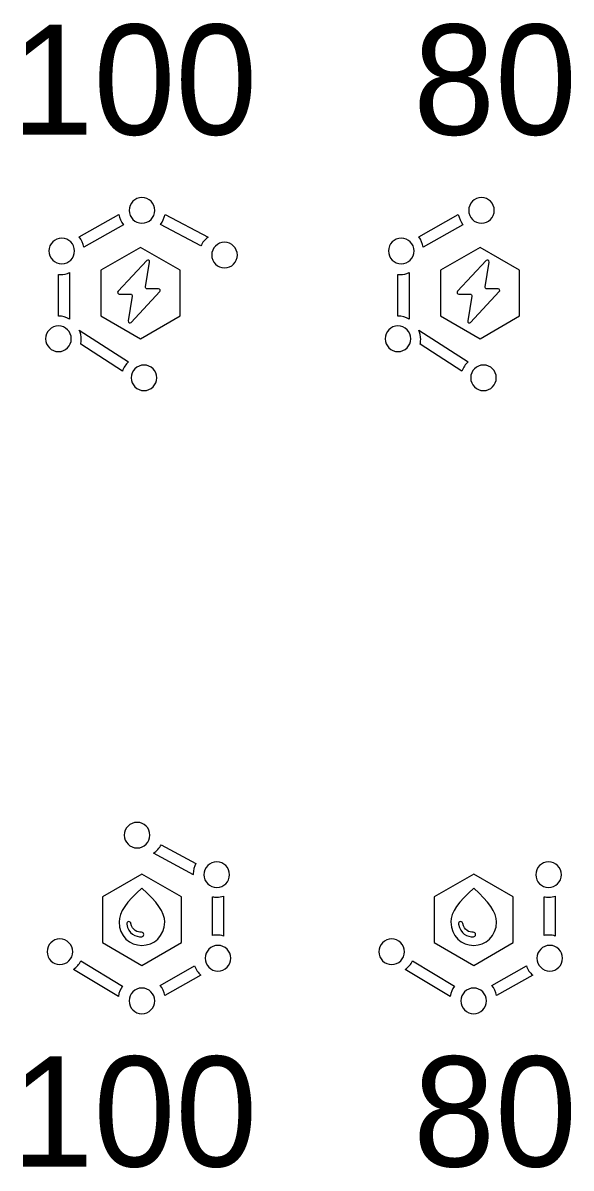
# Model space of a CAD drawing. Header units: millimetres. Extents: x -366 to 289, y -244 to 75.
# Drawn here: x -250.9 to -226.2, y -243.6 to -192.1 of the extents above; entities that cross this region are included whole.
import ezdxf

# ---------------------------------------------------------------- set-up
doc = ezdxf.new("R2010")
doc.units = ezdxf.units.MM
doc.header["$MEASUREMENT"] = 0
doc.layers.add('_U+56FE_U+5C42 1', color=7, linetype='Continuous')

# ---------------------------------------------------------------- blocks, each defined once
blk = doc.blocks.new('block 59')
at = {"layer": '_U+56FE_U+5C42 1', "lineweight": 0}
blk.add_lwpolyline([(-245.571, -230.378), (-247.35, -231.405), (-247.35, -233.461), (-245.571, -234.488), (-243.792, -233.461), (-243.792, -231.405), (-245.571, -230.378)], dxfattribs=at)
for points, knots in [([(-245.571, -233.589), (-246.11, -233.589), (-246.598, -233.176), (-246.598, -232.536), (-246.598, -232.11), (-246.256, -231.605), (-245.571, -231.02), (-244.887, -231.605), (-244.544, -232.11), (-244.544, -232.536), (-244.544, -233.176), (-245.032, -233.589), (-245.571, -233.589)], [0, 0, 0, 0, 1, 1, 1, 2, 2, 2, 3, 3, 3, 4, 4, 4, 4]), ([(-245.486, -233.1), (-245.486, -233.155), (-245.527, -233.2), (-245.579, -233.203), (-245.856, -233.221), (-246.18, -233.053), (-246.255, -232.638), (-246.259, -232.608), (-246.251, -232.578), (-246.233, -232.555), (-246.214, -232.532), (-246.187, -232.519), (-246.158, -232.519), (-246.11, -232.519), (-246.071, -232.555), (-246.062, -232.604), (-246.008, -232.908), (-245.765, -233.012), (-245.588, -232.997), (-245.532, -232.994), (-245.486, -233.041), (-245.486, -233.1)], [0, 0, 0, 0, 1, 1, 1, 2, 2, 2, 3, 3, 3, 4, 4, 4, 5, 5, 5, 6, 6, 6, 7, 7, 7, 7])]:
    blk.add_open_spline(points, degree=3, knots=knots, dxfattribs=at)
blk = doc.blocks.new('block 60')
at = {"layer": '_U+56FE_U+5C42 1', "lineweight": 0}
blk.add_lwpolyline([(-245.571, -230.378), (-247.35, -231.405), (-247.35, -233.461), (-245.571, -234.488), (-243.792, -233.461), (-243.792, -231.405), (-245.571, -230.378)], dxfattribs=at)
for points, knots in [([(-245.571, -233.589), (-246.11, -233.589), (-246.598, -233.176), (-246.598, -232.536), (-246.598, -232.11), (-246.256, -231.605), (-245.571, -231.02), (-244.887, -231.605), (-244.544, -232.11), (-244.544, -232.536), (-244.544, -233.176), (-245.032, -233.589), (-245.571, -233.589)], [0, 0, 0, 0, 1, 1, 1, 2, 2, 2, 3, 3, 3, 4, 4, 4, 4]), ([(-245.486, -233.1), (-245.486, -233.155), (-245.527, -233.2), (-245.579, -233.203), (-245.856, -233.221), (-246.18, -233.053), (-246.255, -232.638), (-246.259, -232.608), (-246.251, -232.578), (-246.233, -232.555), (-246.214, -232.532), (-246.187, -232.519), (-246.158, -232.519), (-246.11, -232.519), (-246.071, -232.555), (-246.062, -232.604), (-246.008, -232.908), (-245.765, -233.012), (-245.588, -232.997), (-245.532, -232.994), (-245.486, -233.041), (-245.486, -233.1)], [0, 0, 0, 0, 1, 1, 1, 2, 2, 2, 3, 3, 3, 4, 4, 4, 5, 5, 5, 6, 6, 6, 7, 7, 7, 7])]:
    blk.add_open_spline(points, degree=3, knots=knots, dxfattribs=at)
blk = doc.blocks.new('block 58')
at = {"layer": '_U+56FE_U+5C42 1'}
for name in ['block 59', 'block 60']:
    blk.add_blockref(name, (0, 0), dxfattribs=at)
blk = doc.blocks.new('block 57')
at = {"layer": '_U+56FE_U+5C42 1'}
blk.add_blockref('block 58', (0, 0), dxfattribs=at)
blk = doc.blocks.new('block 62')
at = {"layer": '_U+56FE_U+5C42 1', "lineweight": 0}
blk.add_open_spline([(-245.486, -233.1), (-245.486, -233.155), (-245.527, -233.2), (-245.579, -233.203), (-245.856, -233.221), (-246.18, -233.053), (-246.255, -232.638), (-246.259, -232.608), (-246.251, -232.578), (-246.233, -232.555), (-246.214, -232.532), (-246.187, -232.519), (-246.158, -232.519), (-246.11, -232.519), (-246.071, -232.555), (-246.062, -232.604), (-246.008, -232.908), (-245.765, -233.012), (-245.588, -232.997), (-245.532, -232.994), (-245.486, -233.041), (-245.486, -233.1)], degree=3, knots=[0, 0, 0, 0, 1, 1, 1, 2, 2, 2, 3, 3, 3, 4, 4, 4, 5, 5, 5, 6, 6, 6, 7, 7, 7, 7], dxfattribs=at)
blk = doc.blocks.new('block 61')
at = {"layer": '_U+56FE_U+5C42 1', "lineweight": 0}
blk.add_open_spline([(-245.486, -233.1), (-245.486, -233.155), (-245.527, -233.2), (-245.579, -233.203), (-245.856, -233.221), (-246.18, -233.053), (-246.255, -232.638), (-246.259, -232.608), (-246.251, -232.578), (-246.233, -232.555), (-246.214, -232.532), (-246.187, -232.519), (-246.158, -232.519), (-246.11, -232.519), (-246.071, -232.555), (-246.062, -232.604), (-246.008, -232.908), (-245.765, -233.012), (-245.588, -232.997), (-245.532, -232.994), (-245.486, -233.041), (-245.486, -233.1)], degree=3, knots=[0, 0, 0, 0, 1, 1, 1, 2, 2, 2, 3, 3, 3, 4, 4, 4, 5, 5, 5, 6, 6, 6, 7, 7, 7, 7], dxfattribs=at)
at = {"layer": '_U+56FE_U+5C42 1'}
blk.add_blockref('block 62', (0, 0), dxfattribs=at)
blk = doc.blocks.new('block 56')
at = {"layer": '_U+56FE_U+5C42 1'}
for name in ['block 57', 'block 61']:
    blk.add_blockref(name, (0, 0), dxfattribs=at)
blk = doc.blocks.new('block 66')
at = {"layer": '_U+56FE_U+5C42 1', "lineweight": 0}
blk.add_lwpolyline([(-230.631, -230.378), (-232.41, -231.405), (-232.41, -233.461), (-230.631, -234.488), (-228.852, -233.461), (-228.852, -231.405), (-230.631, -230.378)], dxfattribs=at)
for points, knots in [([(-230.631, -233.589), (-231.17, -233.589), (-231.658, -233.176), (-231.658, -232.536), (-231.658, -232.11), (-231.315, -231.605), (-230.631, -231.02), (-229.947, -231.605), (-229.603, -232.11), (-229.603, -232.536), (-229.603, -233.176), (-230.091, -233.589), (-230.631, -233.589)], [0, 0, 0, 0, 1, 1, 1, 2, 2, 2, 3, 3, 3, 4, 4, 4, 4]), ([(-230.545, -233.1), (-230.545, -233.155), (-230.587, -233.2), (-230.639, -233.203), (-230.916, -233.221), (-231.24, -233.053), (-231.315, -232.638), (-231.319, -232.608), (-231.311, -232.578), (-231.293, -232.555), (-231.274, -232.532), (-231.247, -232.519), (-231.218, -232.519), (-231.17, -232.519), (-231.131, -232.555), (-231.122, -232.604), (-231.068, -232.908), (-230.825, -233.012), (-230.648, -232.997), (-230.592, -232.994), (-230.545, -233.041), (-230.545, -233.1)], [0, 0, 0, 0, 1, 1, 1, 2, 2, 2, 3, 3, 3, 4, 4, 4, 5, 5, 5, 6, 6, 6, 7, 7, 7, 7])]:
    blk.add_open_spline(points, degree=3, knots=knots, dxfattribs=at)
blk = doc.blocks.new('block 67')
at = {"layer": '_U+56FE_U+5C42 1', "lineweight": 0}
blk.add_lwpolyline([(-230.631, -230.378), (-232.41, -231.405), (-232.41, -233.461), (-230.631, -234.488), (-228.852, -233.461), (-228.852, -231.405), (-230.631, -230.378)], dxfattribs=at)
for points, knots in [([(-230.631, -233.589), (-231.17, -233.589), (-231.658, -233.176), (-231.658, -232.536), (-231.658, -232.11), (-231.315, -231.605), (-230.631, -231.02), (-229.947, -231.605), (-229.603, -232.11), (-229.603, -232.536), (-229.603, -233.176), (-230.091, -233.589), (-230.631, -233.589)], [0, 0, 0, 0, 1, 1, 1, 2, 2, 2, 3, 3, 3, 4, 4, 4, 4]), ([(-230.545, -233.1), (-230.545, -233.155), (-230.587, -233.2), (-230.639, -233.203), (-230.916, -233.221), (-231.24, -233.053), (-231.315, -232.638), (-231.319, -232.608), (-231.311, -232.578), (-231.293, -232.555), (-231.274, -232.532), (-231.247, -232.519), (-231.218, -232.519), (-231.17, -232.519), (-231.131, -232.555), (-231.122, -232.604), (-231.068, -232.908), (-230.825, -233.012), (-230.648, -232.997), (-230.592, -232.994), (-230.545, -233.041), (-230.545, -233.1)], [0, 0, 0, 0, 1, 1, 1, 2, 2, 2, 3, 3, 3, 4, 4, 4, 5, 5, 5, 6, 6, 6, 7, 7, 7, 7])]:
    blk.add_open_spline(points, degree=3, knots=knots, dxfattribs=at)
blk = doc.blocks.new('block 65')
at = {"layer": '_U+56FE_U+5C42 1'}
for name in ['block 66', 'block 67']:
    blk.add_blockref(name, (0, 0), dxfattribs=at)
blk = doc.blocks.new('block 64')
at = {"layer": '_U+56FE_U+5C42 1'}
blk.add_blockref('block 65', (0, 0), dxfattribs=at)
blk = doc.blocks.new('block 69')
at = {"layer": '_U+56FE_U+5C42 1', "lineweight": 0}
blk.add_open_spline([(-230.545, -233.1), (-230.545, -233.155), (-230.587, -233.2), (-230.639, -233.203), (-230.916, -233.221), (-231.24, -233.053), (-231.315, -232.638), (-231.319, -232.608), (-231.311, -232.578), (-231.293, -232.555), (-231.274, -232.532), (-231.247, -232.519), (-231.218, -232.519), (-231.17, -232.519), (-231.131, -232.555), (-231.122, -232.604), (-231.068, -232.908), (-230.825, -233.012), (-230.648, -232.997), (-230.592, -232.994), (-230.545, -233.041), (-230.545, -233.1)], degree=3, knots=[0, 0, 0, 0, 1, 1, 1, 2, 2, 2, 3, 3, 3, 4, 4, 4, 5, 5, 5, 6, 6, 6, 7, 7, 7, 7], dxfattribs=at)
blk = doc.blocks.new('block 68')
at = {"layer": '_U+56FE_U+5C42 1', "lineweight": 0}
blk.add_open_spline([(-230.545, -233.1), (-230.545, -233.155), (-230.587, -233.2), (-230.639, -233.203), (-230.916, -233.221), (-231.24, -233.053), (-231.315, -232.638), (-231.319, -232.608), (-231.311, -232.578), (-231.293, -232.555), (-231.274, -232.532), (-231.247, -232.519), (-231.218, -232.519), (-231.17, -232.519), (-231.131, -232.555), (-231.122, -232.604), (-231.068, -232.908), (-230.825, -233.012), (-230.648, -232.997), (-230.592, -232.994), (-230.545, -233.041), (-230.545, -233.1)], degree=3, knots=[0, 0, 0, 0, 1, 1, 1, 2, 2, 2, 3, 3, 3, 4, 4, 4, 5, 5, 5, 6, 6, 6, 7, 7, 7, 7], dxfattribs=at)
at = {"layer": '_U+56FE_U+5C42 1'}
blk.add_blockref('block 69', (0, 0), dxfattribs=at)
blk = doc.blocks.new('block 63')
at = {"layer": '_U+56FE_U+5C42 1'}
for name in ['block 64', 'block 68']:
    blk.add_blockref(name, (0, 0), dxfattribs=at)
blk = doc.blocks.new('block 101')
at = {"layer": '_U+56FE_U+5C42 1', "lineweight": 0}
blk.add_lwpolyline([(-245.634, -202.186), (-247.413, -203.214), (-247.413, -205.269), (-245.634, -206.296), (-243.854, -205.269), (-243.854, -203.214), (-245.634, -202.186)], dxfattribs=at)
blk.add_open_spline([(-244.766, -204.175), (-244.766, -204.175), (-246.055, -205.556), (-246.055, -205.556), (-246.106, -205.611), (-246.196, -205.566), (-246.184, -205.493), (-246.184, -205.493), (-246.002, -204.374), (-246.002, -204.374), (-245.994, -204.329), (-246.029, -204.287), (-246.076, -204.287), (-246.076, -204.287), (-246.588, -204.287), (-246.588, -204.287), (-246.653, -204.287), (-246.687, -204.208), (-246.642, -204.16), (-246.642, -204.16), (-245.353, -202.779), (-245.353, -202.779), (-245.303, -202.725), (-245.212, -202.769), (-245.225, -202.842), (-245.225, -202.842), (-245.407, -203.961), (-245.407, -203.961), (-245.415, -204.006), (-245.379, -204.048), (-245.333, -204.048), (-245.333, -204.048), (-244.821, -204.048), (-244.821, -204.048), (-244.755, -204.048), (-244.721, -204.127), (-244.766, -204.175)], degree=3, knots=[0, 0, 0, 0, 1, 1, 1, 2, 2, 2, 3, 3, 3, 4, 4, 4, 5, 5, 5, 6, 6, 6, 7, 7, 7, 8, 8, 8, 9, 9, 9, 10, 10, 10, 11, 11, 11, 12, 12, 12, 12], dxfattribs=at)
blk = doc.blocks.new('block 103')
at = {"layer": '_U+56FE_U+5C42 1', "lineweight": 0}
blk.add_lwpolyline([(-245.634, -202.186), (-247.413, -203.214), (-247.413, -205.269), (-245.634, -206.296), (-243.854, -205.269), (-243.854, -203.214), (-245.634, -202.186)], dxfattribs=at)
blk.add_open_spline([(-244.766, -204.175), (-244.766, -204.175), (-246.055, -205.556), (-246.055, -205.556), (-246.106, -205.611), (-246.196, -205.566), (-246.184, -205.493), (-246.184, -205.493), (-246.002, -204.374), (-246.002, -204.374), (-245.994, -204.329), (-246.029, -204.287), (-246.076, -204.287), (-246.076, -204.287), (-246.588, -204.287), (-246.588, -204.287), (-246.653, -204.287), (-246.687, -204.208), (-246.642, -204.16), (-246.642, -204.16), (-245.353, -202.779), (-245.353, -202.779), (-245.303, -202.725), (-245.212, -202.769), (-245.225, -202.842), (-245.225, -202.842), (-245.407, -203.961), (-245.407, -203.961), (-245.415, -204.006), (-245.379, -204.048), (-245.333, -204.048), (-245.333, -204.048), (-244.821, -204.048), (-244.821, -204.048), (-244.755, -204.048), (-244.721, -204.127), (-244.766, -204.175)], degree=3, knots=[0, 0, 0, 0, 1, 1, 1, 2, 2, 2, 3, 3, 3, 4, 4, 4, 5, 5, 5, 6, 6, 6, 7, 7, 7, 8, 8, 8, 9, 9, 9, 10, 10, 10, 11, 11, 11, 12, 12, 12, 12], dxfattribs=at)
blk = doc.blocks.new('block 102')
at = {"layer": '_U+56FE_U+5C42 1'}
blk.add_blockref('block 103', (0, 0), dxfattribs=at)
blk = doc.blocks.new('block 100')
at = {"layer": '_U+56FE_U+5C42 1'}
for name in ['block 101', 'block 102']:
    blk.add_blockref(name, (0, 0), dxfattribs=at)
blk = doc.blocks.new('block 99')
at = {"layer": '_U+56FE_U+5C42 1'}
blk.add_blockref('block 100', (0, 0), dxfattribs=at)
blk = doc.blocks.new('block 98')
at = {"layer": '_U+56FE_U+5C42 1'}
blk.add_blockref('block 99', (0, 0), dxfattribs=at)
blk = doc.blocks.new('block 107')
at = {"layer": '_U+56FE_U+5C42 1', "lineweight": 0}
blk.add_lwpolyline([(-230.346, -202.186), (-232.125, -203.214), (-232.125, -205.269), (-230.346, -206.296), (-228.566, -205.269), (-228.566, -203.214), (-230.346, -202.186)], dxfattribs=at)
blk.add_open_spline([(-229.478, -204.175), (-229.478, -204.175), (-230.767, -205.556), (-230.767, -205.556), (-230.818, -205.611), (-230.908, -205.566), (-230.896, -205.493), (-230.896, -205.493), (-230.714, -204.374), (-230.714, -204.374), (-230.707, -204.329), (-230.742, -204.287), (-230.788, -204.287), (-230.788, -204.287), (-231.3, -204.287), (-231.3, -204.287), (-231.366, -204.287), (-231.399, -204.208), (-231.355, -204.16), (-231.355, -204.16), (-230.066, -202.779), (-230.066, -202.779), (-230.015, -202.725), (-229.925, -202.769), (-229.937, -202.842), (-229.937, -202.842), (-230.119, -203.961), (-230.119, -203.961), (-230.127, -204.006), (-230.092, -204.048), (-230.045, -204.048), (-230.045, -204.048), (-229.533, -204.048), (-229.533, -204.048), (-229.468, -204.048), (-229.433, -204.127), (-229.478, -204.175)], degree=3, knots=[0, 0, 0, 0, 1, 1, 1, 2, 2, 2, 3, 3, 3, 4, 4, 4, 5, 5, 5, 6, 6, 6, 7, 7, 7, 8, 8, 8, 9, 9, 9, 10, 10, 10, 11, 11, 11, 12, 12, 12, 12], dxfattribs=at)
blk = doc.blocks.new('block 109')
at = {"layer": '_U+56FE_U+5C42 1', "lineweight": 0}
blk.add_lwpolyline([(-230.346, -202.186), (-232.125, -203.214), (-232.125, -205.269), (-230.346, -206.296), (-228.566, -205.269), (-228.566, -203.214), (-230.346, -202.186)], dxfattribs=at)
blk.add_open_spline([(-229.478, -204.175), (-229.478, -204.175), (-230.767, -205.556), (-230.767, -205.556), (-230.818, -205.611), (-230.908, -205.566), (-230.896, -205.493), (-230.896, -205.493), (-230.714, -204.374), (-230.714, -204.374), (-230.707, -204.329), (-230.742, -204.287), (-230.788, -204.287), (-230.788, -204.287), (-231.3, -204.287), (-231.3, -204.287), (-231.366, -204.287), (-231.399, -204.208), (-231.355, -204.16), (-231.355, -204.16), (-230.066, -202.779), (-230.066, -202.779), (-230.015, -202.725), (-229.925, -202.769), (-229.937, -202.842), (-229.937, -202.842), (-230.119, -203.961), (-230.119, -203.961), (-230.127, -204.006), (-230.092, -204.048), (-230.045, -204.048), (-230.045, -204.048), (-229.533, -204.048), (-229.533, -204.048), (-229.468, -204.048), (-229.433, -204.127), (-229.478, -204.175)], degree=3, knots=[0, 0, 0, 0, 1, 1, 1, 2, 2, 2, 3, 3, 3, 4, 4, 4, 5, 5, 5, 6, 6, 6, 7, 7, 7, 8, 8, 8, 9, 9, 9, 10, 10, 10, 11, 11, 11, 12, 12, 12, 12], dxfattribs=at)
blk = doc.blocks.new('block 108')
at = {"layer": '_U+56FE_U+5C42 1'}
blk.add_blockref('block 109', (0, 0), dxfattribs=at)
blk = doc.blocks.new('block 106')
at = {"layer": '_U+56FE_U+5C42 1'}
for name in ['block 107', 'block 108']:
    blk.add_blockref(name, (0, 0), dxfattribs=at)
blk = doc.blocks.new('block 105')
at = {"layer": '_U+56FE_U+5C42 1'}
blk.add_blockref('block 106', (0, 0), dxfattribs=at)
blk = doc.blocks.new('block 104')
at = {"layer": '_U+56FE_U+5C42 1'}
blk.add_blockref('block 105', (0, 0), dxfattribs=at)

msp = doc.modelspace()

# ---------------------------------------------------------------- linework, layer by layer
at = {"layer": '_U+56FE_U+5C42 1', "lineweight": 0}
for points, knots in [([(-245.567, -199.942), (-245.249, -199.942), (-244.991, -200.2), (-244.991, -200.519), (-244.991, -200.837), (-245.249, -201.095), (-245.567, -201.095), (-245.886, -201.095), (-246.144, -200.837), (-246.144, -200.519), (-246.144, -200.2), (-245.886, -199.942), (-245.567, -199.942)], [0, 0, 0, 0, 1, 1, 1, 2, 2, 2, 3, 3, 3, 4, 4, 4, 4]), ([(-230.28, -199.942), (-229.961, -199.942), (-229.703, -200.2), (-229.703, -200.519), (-229.703, -200.837), (-229.961, -201.095), (-230.28, -201.095), (-230.598, -201.095), (-230.856, -200.837), (-230.856, -200.519), (-230.856, -200.2), (-230.598, -199.942), (-230.28, -199.942)], [0, 0, 0, 0, 1, 1, 1, 2, 2, 2, 3, 3, 3, 4, 4, 4, 4]), ([(-246.611, -200.705), (-246.611, -200.705), (-248.389, -201.714), (-248.389, -201.714), (-248.287, -201.848), (-248.216, -202.007), (-248.192, -202.179), (-248.192, -202.179), (-246.403, -201.163), (-246.403, -201.163), (-246.505, -201.033), (-246.579, -200.874), (-246.611, -200.705)], [0, 0, 0, 0, 1, 1, 1, 2, 2, 2, 3, 3, 3, 4, 4, 4, 4]), ([(-244.53, -200.698), (-244.561, -200.867), (-244.632, -201.026), (-244.734, -201.156), (-244.734, -201.156), (-242.921, -202.119), (-242.921, -202.119), (-242.843, -201.961), (-242.731, -201.827), (-242.593, -201.724), (-242.593, -201.724), (-244.53, -200.698), (-244.53, -200.698)], [0, 0, 0, 0, 1, 1, 1, 2, 2, 2, 3, 3, 3, 4, 4, 4, 4]), ([(-231.323, -200.705), (-231.323, -200.705), (-233.101, -201.714), (-233.101, -201.714), (-232.999, -201.848), (-232.929, -202.007), (-232.904, -202.179), (-232.904, -202.179), (-231.115, -201.163), (-231.115, -201.163), (-231.218, -201.033), (-231.292, -200.874), (-231.323, -200.705)], [0, 0, 0, 0, 1, 1, 1, 2, 2, 2, 3, 3, 3, 4, 4, 4, 4]), ([(-249.179, -201.768), (-248.861, -201.768), (-248.603, -202.026), (-248.603, -202.344), (-248.603, -202.662), (-248.861, -202.92), (-249.179, -202.92), (-249.497, -202.92), (-249.755, -202.662), (-249.755, -202.344), (-249.755, -202.026), (-249.497, -201.768), (-249.179, -201.768)], [0, 0, 0, 0, 1, 1, 1, 2, 2, 2, 3, 3, 3, 4, 4, 4, 4]), ([(-241.849, -201.952), (-241.531, -201.952), (-241.273, -202.21), (-241.273, -202.529), (-241.273, -202.847), (-241.531, -203.105), (-241.849, -203.105), (-242.168, -203.105), (-242.426, -202.847), (-242.426, -202.529), (-242.426, -202.21), (-242.168, -201.952), (-241.849, -201.952)], [0, 0, 0, 0, 1, 1, 1, 2, 2, 2, 3, 3, 3, 4, 4, 4, 4]), ([(-233.892, -201.768), (-233.573, -201.768), (-233.315, -202.026), (-233.315, -202.344), (-233.315, -202.662), (-233.573, -202.92), (-233.892, -202.92), (-234.21, -202.92), (-234.468, -202.662), (-234.468, -202.344), (-234.468, -202.026), (-234.21, -201.768), (-233.892, -201.768)], [0, 0, 0, 0, 1, 1, 1, 2, 2, 2, 3, 3, 3, 4, 4, 4, 4]), ([(-249.236, -203.403), (-249.267, -203.403), (-249.296, -203.403), (-249.327, -203.396), (-249.327, -203.396), (-249.327, -205.273), (-249.327, -205.273), (-249.148, -205.277), (-248.978, -205.33), (-248.83, -205.414), (-248.83, -205.414), (-248.83, -203.319), (-248.83, -203.319), (-248.954, -203.375), (-249.091, -203.403), (-249.236, -203.403)], [0, 0, 0, 0, 1, 1, 1, 2, 2, 2, 3, 3, 3, 4, 4, 4, 5, 5, 5, 5]), ([(-233.948, -203.403), (-233.98, -203.403), (-234.008, -203.403), (-234.04, -203.396), (-234.04, -203.396), (-234.04, -205.273), (-234.04, -205.273), (-233.86, -205.277), (-233.69, -205.33), (-233.542, -205.414), (-233.542, -205.414), (-233.542, -203.319), (-233.542, -203.319), (-233.666, -203.375), (-233.803, -203.403), (-233.948, -203.403)], [0, 0, 0, 0, 1, 1, 1, 2, 2, 2, 3, 3, 3, 4, 4, 4, 5, 5, 5, 5]), ([(-249.327, -205.72), (-249.009, -205.72), (-248.751, -205.978), (-248.751, -206.296), (-248.751, -206.615), (-249.009, -206.873), (-249.327, -206.873), (-249.646, -206.873), (-249.904, -206.615), (-249.904, -206.296), (-249.904, -205.978), (-249.646, -205.72), (-249.327, -205.72)], [0, 0, 0, 0, 1, 1, 1, 2, 2, 2, 3, 3, 3, 4, 4, 4, 4]), ([(-248.393, -205.905), (-248.336, -206.035), (-248.304, -206.176), (-248.304, -206.328), (-248.304, -206.402), (-248.311, -206.473), (-248.326, -206.543), (-248.326, -206.543), (-246.445, -207.746), (-246.445, -207.746), (-246.389, -207.587), (-246.294, -207.446), (-246.17, -207.333), (-246.17, -207.333), (-248.393, -205.905), (-248.393, -205.905)], [0, 0, 0, 0, 1, 1, 1, 2, 2, 2, 3, 3, 3, 4, 4, 4, 5, 5, 5, 5]), ([(-234.04, -205.72), (-233.722, -205.72), (-233.464, -205.978), (-233.464, -206.296), (-233.464, -206.615), (-233.722, -206.873), (-234.04, -206.873), (-234.358, -206.873), (-234.616, -206.615), (-234.616, -206.296), (-234.616, -205.978), (-234.358, -205.72), (-234.04, -205.72)], [0, 0, 0, 0, 1, 1, 1, 2, 2, 2, 3, 3, 3, 4, 4, 4, 4]), ([(-233.105, -205.905), (-233.048, -206.035), (-233.017, -206.176), (-233.017, -206.328), (-233.017, -206.402), (-233.024, -206.473), (-233.038, -206.543), (-233.038, -206.543), (-231.158, -207.746), (-231.158, -207.746), (-231.101, -207.587), (-231.006, -207.446), (-230.882, -207.333), (-230.882, -207.333), (-233.105, -205.905), (-233.105, -205.905)], [0, 0, 0, 0, 1, 1, 1, 2, 2, 2, 3, 3, 3, 4, 4, 4, 5, 5, 5, 5]), ([(-245.476, -207.476), (-245.157, -207.476), (-244.899, -207.734), (-244.899, -208.052), (-244.899, -208.371), (-245.157, -208.629), (-245.476, -208.629), (-245.794, -208.629), (-246.052, -208.371), (-246.052, -208.052), (-246.052, -207.734), (-245.794, -207.476), (-245.476, -207.476)], [0, 0, 0, 0, 1, 1, 1, 2, 2, 2, 3, 3, 3, 4, 4, 4, 4]), ([(-230.188, -207.476), (-229.87, -207.476), (-229.612, -207.734), (-229.612, -208.052), (-229.612, -208.371), (-229.87, -208.629), (-230.188, -208.629), (-230.506, -208.629), (-230.764, -208.371), (-230.764, -208.052), (-230.764, -207.734), (-230.506, -207.476), (-230.188, -207.476)], [0, 0, 0, 0, 1, 1, 1, 2, 2, 2, 3, 3, 3, 4, 4, 4, 4]), ([(-245.787, -228.053), (-245.468, -228.053), (-245.21, -228.311), (-245.21, -228.629), (-245.21, -228.947), (-245.468, -229.206), (-245.787, -229.206), (-246.105, -229.206), (-246.363, -228.947), (-246.363, -228.629), (-246.363, -228.311), (-246.105, -228.053), (-245.787, -228.053)], [0, 0, 0, 0, 1, 1, 1, 2, 2, 2, 3, 3, 3, 4, 4, 4, 4]), ([(-243.14, -229.905), (-243.14, -229.905), (-244.699, -229.058), (-244.699, -229.058), (-244.781, -229.213), (-244.9, -229.344), (-245.049, -229.439), (-245.049, -229.439), (-243.253, -230.409), (-243.253, -230.409), (-243.257, -230.398), (-243.257, -230.388), (-243.257, -230.377), (-243.257, -230.208), (-243.214, -230.046), (-243.14, -229.905)], [0, 0, 0, 0, 1, 1, 1, 2, 2, 2, 3, 3, 3, 4, 4, 4, 5, 5, 5, 5]), ([(-242.199, -229.833), (-241.881, -229.833), (-241.623, -230.091), (-241.623, -230.409), (-241.623, -230.727), (-241.881, -230.985), (-242.199, -230.985), (-242.517, -230.985), (-242.775, -230.727), (-242.775, -230.409), (-242.775, -230.091), (-242.517, -229.833), (-242.199, -229.833)], [0, 0, 0, 0, 1, 1, 1, 2, 2, 2, 3, 3, 3, 4, 4, 4, 4]), ([(-227.259, -229.833), (-226.941, -229.833), (-226.683, -230.091), (-226.683, -230.409), (-226.683, -230.727), (-226.941, -230.985), (-227.259, -230.985), (-227.577, -230.985), (-227.835, -230.727), (-227.835, -230.409), (-227.835, -230.091), (-227.577, -229.833), (-227.259, -229.833)], [0, 0, 0, 0, 1, 1, 1, 2, 2, 2, 3, 3, 3, 4, 4, 4, 4]), ([(-242.198, -231.418), (-242.265, -231.418), (-242.332, -231.411), (-242.396, -231.4), (-242.396, -231.4), (-242.396, -233.143), (-242.396, -233.143), (-242.332, -233.132), (-242.265, -233.125), (-242.198, -233.125), (-242.092, -233.125), (-241.99, -233.139), (-241.895, -233.168), (-241.895, -233.168), (-241.895, -231.376), (-241.895, -231.376), (-241.99, -231.404), (-242.092, -231.418), (-242.198, -231.418)], [0, 0, 0, 0, 1, 1, 1, 2, 2, 2, 3, 3, 3, 4, 4, 4, 5, 5, 5, 6, 6, 6, 6]), ([(-227.258, -231.418), (-227.325, -231.418), (-227.392, -231.411), (-227.456, -231.4), (-227.456, -231.4), (-227.456, -233.143), (-227.456, -233.143), (-227.392, -233.132), (-227.325, -233.125), (-227.258, -233.125), (-227.152, -233.125), (-227.05, -233.139), (-226.955, -233.168), (-226.955, -233.168), (-226.955, -231.376), (-226.955, -231.376), (-227.05, -231.404), (-227.152, -231.418), (-227.258, -231.418)], [0, 0, 0, 0, 1, 1, 1, 2, 2, 2, 3, 3, 3, 4, 4, 4, 5, 5, 5, 6, 6, 6, 6]), ([(-249.263, -233.299), (-248.945, -233.299), (-248.687, -233.557), (-248.687, -233.875), (-248.687, -234.194), (-248.945, -234.452), (-249.263, -234.452), (-249.581, -234.452), (-249.839, -234.194), (-249.839, -233.875), (-249.839, -233.557), (-249.581, -233.299), (-249.263, -233.299)], [0, 0, 0, 0, 1, 1, 1, 2, 2, 2, 3, 3, 3, 4, 4, 4, 4]), ([(-234.323, -233.299), (-234.005, -233.299), (-233.747, -233.557), (-233.747, -233.875), (-233.747, -234.194), (-234.005, -234.452), (-234.323, -234.452), (-234.641, -234.452), (-234.899, -234.194), (-234.899, -233.875), (-234.899, -233.557), (-234.641, -233.299), (-234.323, -233.299)], [0, 0, 0, 0, 1, 1, 1, 2, 2, 2, 3, 3, 3, 4, 4, 4, 4]), ([(-242.145, -233.589), (-241.827, -233.589), (-241.569, -233.847), (-241.569, -234.166), (-241.569, -234.484), (-241.827, -234.742), (-242.145, -234.742), (-242.464, -234.742), (-242.721, -234.484), (-242.721, -234.166), (-242.721, -233.847), (-242.464, -233.589), (-242.145, -233.589)], [0, 0, 0, 0, 1, 1, 1, 2, 2, 2, 3, 3, 3, 4, 4, 4, 4]), ([(-227.205, -233.589), (-226.887, -233.589), (-226.629, -233.847), (-226.629, -234.166), (-226.629, -234.484), (-226.887, -234.742), (-227.205, -234.742), (-227.523, -234.742), (-227.781, -234.484), (-227.781, -234.166), (-227.781, -233.847), (-227.523, -233.589), (-227.205, -233.589)], [0, 0, 0, 0, 1, 1, 1, 2, 2, 2, 3, 3, 3, 4, 4, 4, 4]), ([(-248.322, -234.286), (-248.396, -234.441), (-248.513, -234.572), (-248.65, -234.671), (-248.65, -234.671), (-246.629, -235.888), (-246.629, -235.888), (-246.604, -235.715), (-246.537, -235.552), (-246.439, -235.418), (-246.439, -235.418), (-248.322, -234.286), (-248.322, -234.286)], [0, 0, 0, 0, 1, 1, 1, 2, 2, 2, 3, 3, 3, 4, 4, 4, 4]), ([(-233.382, -234.286), (-233.456, -234.441), (-233.573, -234.572), (-233.71, -234.671), (-233.71, -234.671), (-231.689, -235.888), (-231.689, -235.888), (-231.664, -235.715), (-231.597, -235.552), (-231.498, -235.418), (-231.498, -235.418), (-233.382, -234.286), (-233.382, -234.286)], [0, 0, 0, 0, 1, 1, 1, 2, 2, 2, 3, 3, 3, 4, 4, 4, 4]), ([(-243.197, -234.515), (-243.197, -234.515), (-244.752, -235.387), (-244.752, -235.387), (-244.646, -235.517), (-244.572, -235.672), (-244.544, -235.845), (-244.544, -235.845), (-242.914, -234.932), (-242.914, -234.932), (-243.041, -234.819), (-243.137, -234.678), (-243.197, -234.515)], [0, 0, 0, 0, 1, 1, 1, 2, 2, 2, 3, 3, 3, 4, 4, 4, 4]), ([(-228.256, -234.515), (-228.256, -234.515), (-229.812, -235.387), (-229.812, -235.387), (-229.706, -235.517), (-229.632, -235.672), (-229.604, -235.845), (-229.604, -235.845), (-227.974, -234.932), (-227.974, -234.932), (-228.101, -234.819), (-228.196, -234.678), (-228.256, -234.515)], [0, 0, 0, 0, 1, 1, 1, 2, 2, 2, 3, 3, 3, 4, 4, 4, 4]), ([(-245.571, -235.509), (-245.253, -235.509), (-244.995, -235.767), (-244.995, -236.085), (-244.995, -236.404), (-245.253, -236.662), (-245.571, -236.662), (-245.889, -236.662), (-246.147, -236.404), (-246.147, -236.085), (-246.147, -235.767), (-245.889, -235.509), (-245.571, -235.509)], [0, 0, 0, 0, 1, 1, 1, 2, 2, 2, 3, 3, 3, 4, 4, 4, 4]), ([(-230.631, -235.509), (-230.313, -235.509), (-230.055, -235.767), (-230.055, -236.085), (-230.055, -236.404), (-230.313, -236.662), (-230.631, -236.662), (-230.949, -236.662), (-231.207, -236.404), (-231.207, -236.085), (-231.207, -235.767), (-230.949, -235.509), (-230.631, -235.509)], [0, 0, 0, 0, 1, 1, 1, 2, 2, 2, 3, 3, 3, 4, 4, 4, 4])]:
    msp.add_open_spline(points, degree=3, knots=knots, dxfattribs=at)

# ---------------------------------------------------------------- block references
at = {"layer": '_U+56FE_U+5C42 1'}
for name in ['block 98', 'block 104', 'block 56', 'block 63']:
    msp.add_blockref(name, (0, 0), dxfattribs=at)

# ---------------------------------------------------------------- texts
at = {"layer": '_U+56FE_U+5C42 1', "color": 4, "true_color": 0x22f5ff, "char_height": 4.956, "attachment_point": 7}
for s, insert in [('\\fAcadEref|b0|i0|c0|p34;\\W1;100', (-251.434, -197.183)), ('\\fAcadEref|b0|i0|c0|p34;\\W1;80', (-233.356, -197.183))]:
    msp.add_mtext(s, dxfattribs=dict(at, insert=insert))
at = {"layer": '_U+56FE_U+5C42 1', "color": 211, "true_color": 0xff64fb, "char_height": 4.956, "attachment_point": 7}
for s, insert in [('\\fAcadEref|b0|i0|c0|p34;\\W1;100', (-251.434, -243.61)), ('\\fAcadEref|b0|i0|c0|p34;\\W1;80', (-233.356, -243.61))]:
    msp.add_mtext(s, dxfattribs=dict(at, insert=insert))

doc.saveas('drawing.dxf')
